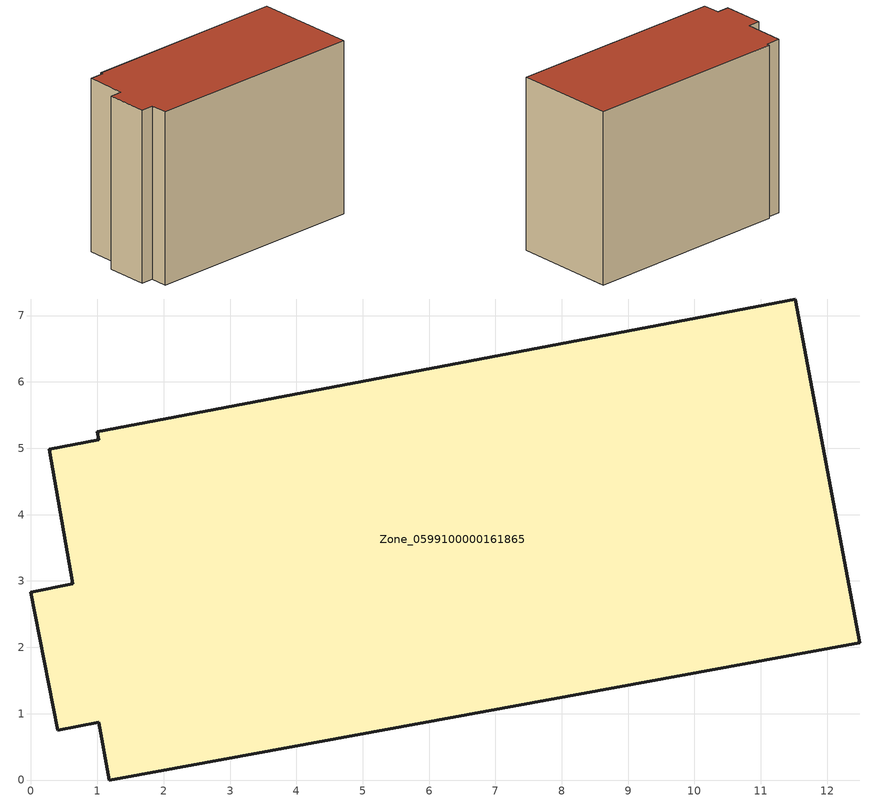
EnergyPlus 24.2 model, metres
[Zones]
Zone_0599100000161865
 floor ground (C_G): 1.02,5.13 1,5.25 11.52,7.25 12.49,2.07 1.18,0 1.02,0.87 0.4,0.75 0,2.83 0.63,2.96 0.27,4.99 z0
 wall outside (C_F): 0,2.83 0.4,0.75 1.02,0.87 1.18,0 12.49,2.07 11.52,7.25 1,5.25 1.02,5.13 0.27,4.99 0.63,2.96 0,2.83 z0:8.96
 roof outside (C_R): 1.02,5.13 0.27,4.99 0.63,2.96 0,2.83 0.4,0.75 1.02,0.87 1.18,0 12.49,2.07 11.52,7.25 1,5.25 z8.96
[BUILDING]
Pand.0599100000161865: North Axis=0; Terrain=City; Loads Convergence Tolerance Value=0.04; Temperature Convergence Tolerance Value=0.4; Solar Distribution=FullExterior; Maximum Number of Warmup Days=25; Minimum Number of Warmup Days=1
[Site:Location]
Rotterdam.The.Hague.AP_ZH_NLD Design_Conditions: Latitude=51.96; Longitude=4.45; Time Zone=1; Elevation=-4.5
[SITE:GROUNDTEMPERATURE:BUILDINGSURFACE]
18, 18, 18, 18, 18, 18, 18, 18, 18, 18, 18, 18
[MATERIAL] Thermal Absorptance=0.9; Solar Absorptance=0.7; Visible Absorptance=0.7
Name | Roughness | Thickness | Conductivity | Density | Specific Heat
G.TC.1946 | MediumSmooth | 0.15 | 1 | 540 | 1210
F.TC.1946 | Rough | 0.3 | 0.857143 | 1920 | 840
R.TC.1946 | MediumRough | 0.2 | 0.909091 | 1500 | 1000
[CONSTRUCTION]
C_G: G.TC.1946
C_F: F.TC.1946
C_R: R.TC.1946
[ZONE]
Zone_0599100000161865: Type=1; Multiplier=1; Ceiling Height=Autocalculate; Volume=Autocalculate; Floor Area=autocalculate; Part of Total Floor Area=Yes
[ZONEINFILTRATION:DESIGNFLOWRATE]
Infil_Zone_0599100000161865: Zone or ZoneList or Space or SpaceList=Zone_0599100000161865; Schedule=AlwaysOn; Design Flow Rate Calculation Method=Flow/Area; Flow Rate per Floor Area=0.003; Constant Term Coefficient=1; Temperature Term Coefficient=0; Velocity Term Coefficient=0; Velocity Squared Term Coefficient=0
[HVACTEMPLATE:ZONE:IDEALLOADSAIRSYSTEM]
Zone_0599100000161865: Maximum Heating Supply Air Temperature=50; Minimum Cooling Supply Air Temperature=13; Maximum Heating Supply Air Humidity Ratio=0.0156; Minimum Cooling Supply Air Humidity Ratio=0.0077; Heating Limit=NoLimit; Cooling Limit=NoLimit; Dehumidification Control Type=ConstantSensibleHeatRatio; Cooling Sensible Heat Ratio=0.7; Dehumidification Setpoint=60; Humidification Control Type=None; Humidification Setpoint=30; Outdoor Air Method=None; Outdoor Air Flow Rate per Person=0.00944; Outdoor Air Flow Rate per Zone Floor Area=0; Outdoor Air Flow Rate per Zone=0; Demand Controlled Ventilation Type=None; Outdoor Air Economizer Type=NoEconomizer; Heat Recovery Type=None; Sensible Heat Recovery Effectiveness=0.7; Latent Heat Recovery Effectiveness=0.65
[ZONECONTROL:THERMOSTAT]
ThermostatControl_Zone_0599100000161865: Zone or ZoneList=Zone_0599100000161865; Control Type Schedule=DualSetpointControlType; Control 1=Thermostat_Zone_0599100000161865; Temperature Difference Between Cutout And Setpoint=0
[THERMOSTATSETPOINT:DUALSETPOINT]
Thermostat_Zone_0599100000161865: Heating Setpoint Temperature Schedule=HeatingSetpoint_Zone_0599100000161865; Cooling Setpoint Temperature Schedule=CoolingSetpoint_Zone_0599100000161865
[SCHEDULE:COMPACT]
HeatingSetpoint_Zone_0599100000161865: Through: 12/31, For: AllDays, Until: 24:00, 21
CoolingSetpoint_Zone_0599100000161865: Through: 12/31, For: AllDays, Until: 24:00, 24
DualSetpointControlType: Through: 12/31, For: AllDays, Until: 24:00, 4
AlwaysOn: Through: 12/31, For: AllDays, Until: 24:00, 1
